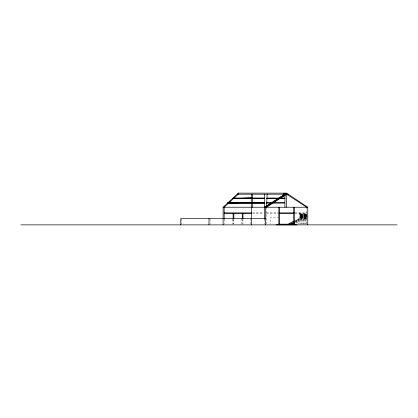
<?xml version="1.0" encoding="UTF-8"?>
<svg xmlns="http://www.w3.org/2000/svg" width="418" height="418" viewBox="0 0 418 418"><rect width="100%" height="100%" fill="white"/><g stroke="black" fill="none" stroke-linecap="round" stroke-linejoin="round"><path stroke-width="0.31" stroke-dasharray="2.09 1.57" d="M252.608 212.882L263.507 212.882M266.491 212.882L278.195 212.882M295.03 212.882L306.702 212.882M299.649 213.232L306.702 213.232M252.608 213.588L263.507 213.588M266.491 213.588L279.187 213.588M295.03 213.588L306.702 213.588M299.649 213.938L306.702 213.938M306.702 214.643L299.649 214.643L306.702 214.659M306.702 216.409L299.649 216.409L306.702 216.425M279.187 217.114L270.723 217.114L270.723 224.168M299.638 219.215L306.702 219.215M299.638 219.246L297.532 219.246L297.532 219.596M299.638 219.612L296.827 219.596L296.827 219.952M298.943 219.962L296.122 219.952L296.122 220.302M298.238 220.317L295.416 220.302L295.416 220.657M294.711 220.657C299.121 219.821 297.146 220.464 297.532 224.168M294.711 221.007L296.827 221.023M296.122 221.373L295.416 221.362L295.416 224.168M294.711 221.712L295.416 221.728M299.649 218.525L306.702 218.541L298.943 218.525L298.238 219.246M298.238 219.952L298.238 224.168M296.827 220.667L296.827 224.173M296.122 221.007L296.122 224.173M298.943 219.596L298.943 224.168M306.702 207.234L306.702 224.168M305.997 219.215L305.997 224.168M305.292 219.215L305.292 224.168M304.586 219.215L304.586 224.168M303.881 219.215L303.881 224.168M303.181 219.215L303.181 224.168M302.475 219.215L302.475 224.168M301.77 219.215L301.77 224.168M301.059 219.215L301.059 224.168M300.354 219.215L300.354 224.168M299.649 212.882L299.649 224.168M266.491 207.234L266.491 224.168M264.375 219.152L264.375 224.168M250.267 218.525L250.267 224.168M242.978 219.189L242.978 224.168M242.273 219.189L242.273 224.168M241.803 218.525L241.803 224.168M233.824 219.189L233.824 224.168M233.119 219.189L233.119 224.168M232.627 219.152L232.627 224.168M224.163 219.152L224.163 224.168M210.055 219.152L210.055 224.168M181.84 219.152L181.84 224.168M306.702 214.293L299.649 214.293L306.702 214.303M306.702 214.998L299.649 214.998L306.702 215.009M306.702 215.348L299.649 215.348L306.702 215.364M306.702 215.704L299.649 215.704L306.702 215.714M306.702 216.054L299.649 216.054L306.702 216.069M306.702 216.759L299.649 216.759L306.702 216.775M306.702 217.114L299.649 217.114L306.702 217.13M306.702 217.464L299.649 217.464L306.702 217.48M306.702 217.82L299.649 217.82L306.702 217.835M306.702 218.186L299.649 218.17L306.702 218.196"/><path stroke-width="0.63" d="M232.476 198.571L233.531 198.571L234.08 198.022L264.385 198.012L264.39 198.529L234.137 198.519L234.164 198.001L234.137 198.519L232.565 198.571M251.328 202.625L251.328 198.493L233.531 198.571L234.148 198.001L234.164 198.482L234.242 198.001L233.531 198.571M251.333 194.187L251.328 198.012L234.137 198.519L234.049 198.059M264.375 219.116L264.39 194.187M267.191 194.187L266.491 207.234L286.596 194.187L306.702 207.234M233.714 198.388L234.137 198.022L233.521 198.571L234.137 198.174M234.242 198.001L234.137 198.263M229.377 202.416L237.534 202.615L237.142 203.132L228.85 202.902L229.32 203.132M229.728 202.218L230.433 201.439L229.372 201.439M223.107 224.874L223.107 207.234L238.276 193.126L286.596 193.126L307.763 207.234L307.763 224.874M234.132 198.022L233.824 198.278L234.085 198.048M265.435 224.874L265.435 207.234L284.93 194.187L284.93 193.126L282.965 194.187M264.375 207.234L286.596 193.126L286.596 207.234M265.435 207.234L286.596 194.187M251.328 198.529L252.383 198.012L234.137 198.519M232.847 198.571L232.351 198.686L232.659 198.571M228.677 202.772L227.528 203.148L264.38 203.143L264.39 202.625L233.139 202.61M232.351 198.686L232.711 198.571M237.534 202.615L227.627 203.054M266.961 198.503L266.982 198.048L284.93 198.048M237.215 194.187L288.185 194.187M252.383 198.493L264.385 198.493M266.961 198.529L284.93 198.529M284.93 207.234L284.93 203.122L266.872 203.122L266.741 202.625L284.93 202.641L284.93 194.83M227.591 203.091L251.328 203.106L251.322 224.874M252.383 203.106L264.38 203.106M223.107 207.234L307.763 207.234M224.163 212.882L251.322 212.882M279.464 212.882L294.382 212.882M224.163 213.588L251.322 213.588M279.187 213.588L293.896 213.588M265.435 218.525L180.78 218.525L180.78 224.874M294.241 221.712L292.595 221.712L292.595 222.068L291.889 222.068L291.184 222.773L289.773 223.123L289.773 223.499L289.068 223.499L289.068 224.168M293.3 222.784L292.595 222.773L292.595 224.168M289.068 223.478L289.773 223.478M291.184 223.478C292.95 223.635 290.473 223.029 291.184 224.168M278.837 224.168L294.356 224.168M20.9 224.874L397.1 224.874M266.715 203.106L266.872 202.641M228.317 202.416L228.526 203.2M297.177 224.874L276.016 224.874M295.766 224.638L277.427 224.638M294.356 207.234L294.356 224.403M294.006 221.007L293.3 221.712M294.006 222.078L294.006 224.168M293.65 207.234L293.65 224.168M293.3 222.418L293.3 224.168M291.889 223.139L291.889 224.168M290.479 223.844L290.479 224.168M279.543 207.234L279.543 224.168M278.837 207.234L278.837 224.403M267.029 198.048L267.029 198.529M252.383 194.187L252.383 207.234M242.978 213.588L242.978 218.567M242.273 213.588L242.273 218.567M238.276 193.126L238.276 194.187L224.163 207.234L224.163 218.959M233.824 213.588L233.824 218.567M233.119 213.588L233.119 218.567M209 218.525L209 224.874"/></g></svg>
